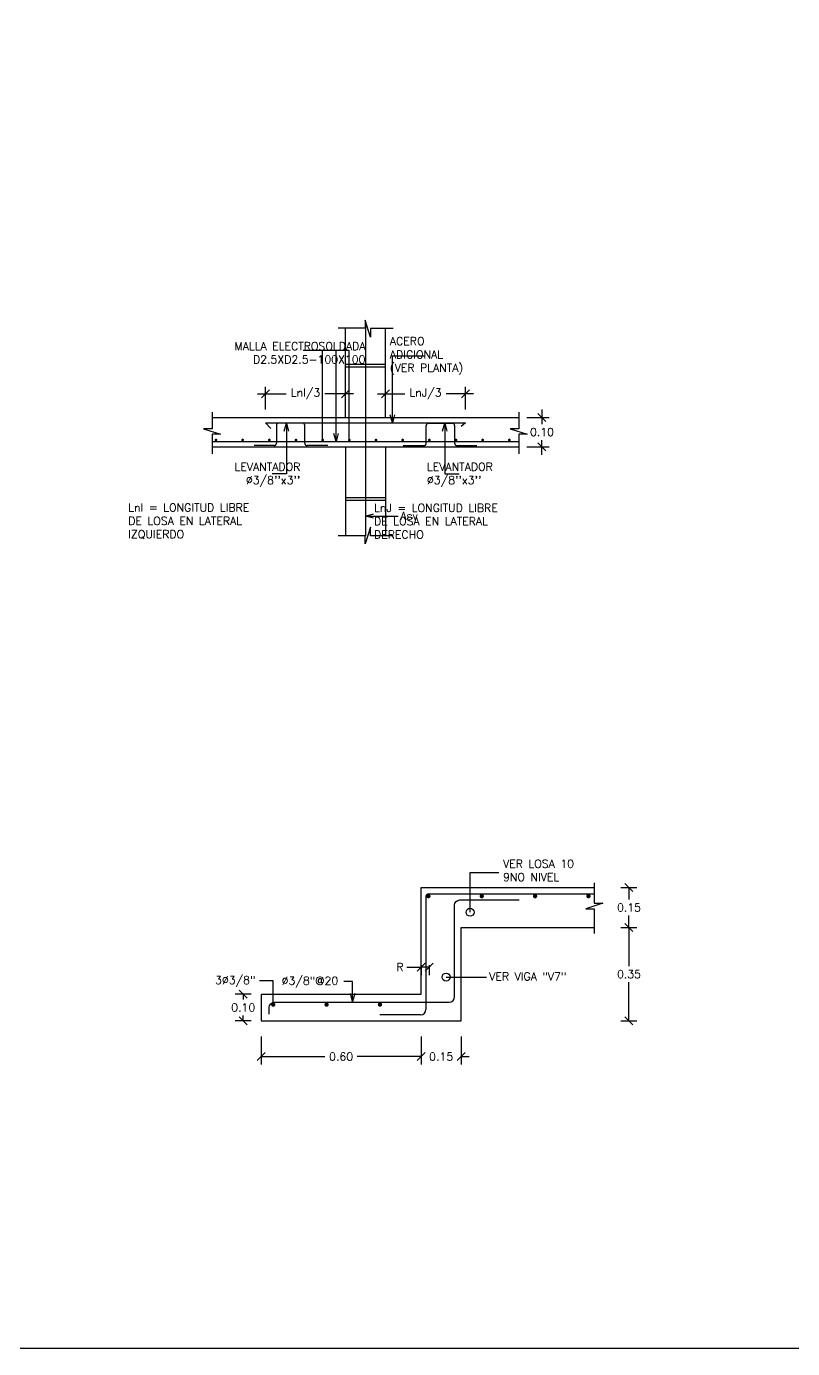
# Model space of a CAD drawing. Header units: metres. Extents: x -44 to 358, y -286 to 66.
# Drawn here: x 22.732 to 25.604, y 0 to 4.957 of the extents above; entities that cross this region are included whole.
import ezdxf

# ---------------------------------------------------------------- set-up
doc = ezdxf.new("R2010")
doc.units = ezdxf.units.M
doc.header["$LTSCALE"] = 0.3
doc.header["$PDMODE"] = 3
for name, pattern in [('CONTINU', [0]), ('CONTINUA', [0]), ('HIDDEN', [9.525, 6.35, -3.175])]:
    doc.linetypes.add(name, pattern=pattern)
for name, color, linetype in [('ACERO', 5, 'Continuous'), ('BP', 3, 'Continuous'), ('DIMTEXTO', 4, 'Continuous'), ('SECCION', 1, 'Continuous'), ('VIGA-LOSA', 1, 'Continuous')]:
    doc.layers.add(name, color=color, linetype=linetype)
doc.styles.add('RomanS', font='romans.shx')
doc.styles.add('SMPLEX', font='simplex.shx')
doc.dimstyles.new('D-15', dxfattribs={"dimscale": 0.15, "dimtxt": 0.2, "dimasz": 0.2, "dimexe": 0.18, "dimexo": 0.2, "dimgap": 0.1, "dimtad": 0, "dimtih": 1, "dimtoh": 1, "dimzin": 0, "dimdsep": 46, "dimtxsty": 'SMPLEX', "dimblk": 'OBLIQUE', "dimcen": 0.09, "dimdle": 0.2, "dimclrd": 4, "dimclre": 4, "dimclrt": 4, "dimadec": 0, "dimazin": 0, "dimtfac": 1, "dimtofl": 0, "dimtmove": 0, "dimatfit": 3, "dimldrblk": 'OPEN30', "dimfxl": 1, "dimtolj": 1, "dimtzin": 0, "dimarcsym": 0})
doc.dimstyles.new('DIM-15', dxfattribs={"dimscale": 0.15, "dimtxt": 0.2, "dimasz": 0.2, "dimexe": 0.2, "dimexo": 0.1, "dimgap": 0.1, "dimtad": 0, "dimtih": 1, "dimtoh": 1, "dimzin": 0, "dimdsep": 46, "dimtxsty": 'RomanS', "dimblk1": 'OBLIQUE', "dimblk2": 'OBLIQUE', "dimsah": 1, "dimcen": 0.09, "dimclrd": 4, "dimclre": 4, "dimclrt": 4, "dimadec": 0, "dimazin": 0, "dimtfac": 1, "dimtofl": 0, "dimtmove": 1, "dimatfit": 3, "dimldrblk": 'OBLIQUE', "dimfxl": 0.2, "dimfxlon": 1, "dimtolj": 1, "dimtzin": 0, "dimarcsym": 0})

# ---------------------------------------------------------------- blocks, each defined once
blk = doc.blocks.new('_OBLIQUE')
at = {"color": 0, "linetype": 'ByBlock'}
blk.add_line((-0.5, -0.5), (0.5, 0.5), dxfattribs=at)
blk = doc.blocks.new('_Open30')
at = {"color": 0, "lineweight": -2}
for p, q in [((-1, 0.27), (0, 0)), ((0, 0), (-1, -0.27)), ((0, 0), (-1, 0))]:
    blk.add_line(p, q, dxfattribs=at)
blk = doc.blocks.new('*D11')
at = {"layer": 'DEFPOINTS', "color": 0, "transparency": 16777216}
for p in [(30.6803, 3.9833), (30.6803, 3.8733), (30.7667, 3.8733)]:
    blk.add_point(p, dxfattribs=at)
at = {"layer": 'DIMTEXTO', "color": 4, "lineweight": -2, "transparency": 16777216}
for p, q in [((30.7103, 3.9833), (30.7937, 3.9833)), ((30.7667, 4.0133), (30.7667, 3.9583)), ((30.7103, 3.8733), (30.7937, 3.8733)), ((30.7667, 3.8433), (30.7667, 3.8983))]:
    blk.add_line(p, q, dxfattribs=at)
at = {"layer": 'DIMTEXTO', "color": 4, "lineweight": -2, "transparency": 16777216, "xscale": 0.03, "yscale": 0.03, "zscale": 0.03}
for p, rotation in [((30.7667, 3.9833), 90), ((30.7667, 3.8733), 270)]:
    blk.add_blockref('_OBLIQUE', p, dxfattribs=dict(at, rotation=rotation))
at = {"layer": 'DIMTEXTO', "color": 4, "transparency": 16777216, "insert": (30.7667, 3.9283), "char_height": 0.03, "attachment_point": 5, "style": 'SMPLEX'}
blk.add_mtext('\\A1;0.10', dxfattribs=at)
blk = doc.blocks.new('*D12')
at = {"layer": 'DEFPOINTS', "color": 0, "transparency": 16777216}
for p in [(29.7303, 4.071), (29.7303, 3.9833), (30.0303, 3.9833)]:
    blk.add_point(p, dxfattribs=at)
at = {"layer": 'DIMTEXTO', "color": 4, "lineweight": -2, "transparency": 16777216}
for p, q in [((29.7003, 4.071), (29.8081, 4.071)), ((29.7303, 4.0133), (29.7303, 4.098)), ((30.0603, 4.071), (29.9524, 4.071)), ((30.0303, 4.0133), (30.0303, 4.098))]:
    blk.add_line(p, q, dxfattribs=at)
at = {"layer": 'DIMTEXTO', "color": 4, "lineweight": -2, "transparency": 16777216, "xscale": 0.03, "yscale": 0.03, "zscale": 0.03, "rotation": 180}
blk.add_blockref('_OBLIQUE', (29.7303, 4.071), dxfattribs=at)
at = {"layer": 'DIMTEXTO', "color": 4, "lineweight": -2, "transparency": 16777216, "xscale": 0.03, "yscale": 0.03, "zscale": 0.03}
blk.add_blockref('_OBLIQUE', (30.0303, 4.071), dxfattribs=at)
at = {"layer": 'DIMTEXTO', "color": 4, "transparency": 16777216, "insert": (29.8803, 4.071), "char_height": 0.03, "attachment_point": 5, "style": 'SMPLEX'}
blk.add_mtext('\\A1;LnI/3', dxfattribs=at)
blk = doc.blocks.new('_DotBlank')
at = {"color": 0, "linetype": 'ByBlock', "lineweight": -2}
blk.add_line((-0.5, 0), (-1, 0), dxfattribs=at)
blk.add_circle((0, 0), 0.5, dxfattribs=at)
blk = doc.blocks.new('*D10')
at = {"layer": 'DEFPOINTS', "color": 0, "transparency": 16777216}
for p in [(30.4803, 4.071), (30.1803, 3.9833), (30.4803, 3.9833)]:
    blk.add_point(p, dxfattribs=at)
at = {"layer": 'DIMTEXTO', "color": 4, "lineweight": -2, "transparency": 16777216}
for p, q in [((30.1503, 4.071), (30.2524, 4.071)), ((30.1803, 4.0133), (30.1803, 4.098)), ((30.5103, 4.071), (30.4081, 4.071)), ((30.4803, 4.0133), (30.4803, 4.098))]:
    blk.add_line(p, q, dxfattribs=at)
at = {"layer": 'DIMTEXTO', "color": 4, "lineweight": -2, "transparency": 16777216, "xscale": 0.03, "yscale": 0.03, "zscale": 0.03, "rotation": 180}
blk.add_blockref('_OBLIQUE', (30.1803, 4.071), dxfattribs=at)
at = {"layer": 'DIMTEXTO', "color": 4, "lineweight": -2, "transparency": 16777216, "xscale": 0.03, "yscale": 0.03, "zscale": 0.03}
blk.add_blockref('_OBLIQUE', (30.4803, 4.071), dxfattribs=at)
at = {"layer": 'DIMTEXTO', "color": 4, "transparency": 16777216, "insert": (30.3303, 4.071), "char_height": 0.03, "attachment_point": 5, "style": 'SMPLEX'}
blk.add_mtext('\\A1;LnJ/3', dxfattribs=at)
blk = doc.blocks.new('*D215')
at = {"layer": 'DEFPOINTS', "color": 0, "transparency": 16777216}
for p in [(24.2122, 1.4522), (24.2428, 1.4522), (24.2122, 1.4302)]:
    blk.add_point(p, dxfattribs=at)
at = {"layer": 'DIMTEXTO', "color": 4, "lineweight": -2, "transparency": 16777216}
for p, q in [((24.158, 1.4302), (24.2122, 1.4302)), ((24.2122, 1.4372), (24.2122, 1.4002)), ((24.2428, 1.4302), (24.2122, 1.4302)), ((24.2428, 1.4372), (24.2428, 1.4002))]:
    blk.add_line(p, q, dxfattribs=at)
at = {"layer": 'DIMTEXTO', "color": 4, "lineweight": -2, "transparency": 16777216, "xscale": 0.03, "yscale": 0.03, "zscale": 0.03, "rotation": 180}
blk.add_blockref('_OBLIQUE', (24.2122, 1.4302), dxfattribs=at)
at = {"layer": 'DIMTEXTO', "color": 4, "lineweight": -2, "transparency": 16777216, "xscale": 0.03, "yscale": 0.03, "zscale": 0.03}
blk.add_blockref('_OBLIQUE', (24.2428, 1.4302), dxfattribs=at)
at = {"layer": 'DIMTEXTO', "color": 4, "transparency": 16777216, "insert": (24.133, 1.4302), "char_height": 0.03, "attachment_point": 5, "style": 'RomanS'}
blk.add_mtext('\\A1;R', dxfattribs=at)
blk = doc.blocks.new('*D216')
at = {"layer": 'DEFPOINTS', "color": 0, "transparency": 16777216}
for p in [(24.912, 1.7288), (24.8607, 1.5788), (24.9913, 1.5788)]:
    blk.add_point(p, dxfattribs=at)
at = {"layer": 'DIMTEXTO', "color": 4, "lineweight": -2, "transparency": 16777216}
for p, q in [((24.9613, 1.7288), (25.0213, 1.7288)), ((24.9913, 1.7288), (24.9913, 1.6838)), ((24.9913, 1.5788), (24.9913, 1.6238)), ((24.9613, 1.5788), (25.0213, 1.5788))]:
    blk.add_line(p, q, dxfattribs=at)
at = {"layer": 'DIMTEXTO', "color": 4, "lineweight": -2, "transparency": 16777216, "xscale": 0.03, "yscale": 0.03, "zscale": 0.03}
for p, rotation in [((24.9913, 1.7288), 90), ((24.9913, 1.5788), 270)]:
    blk.add_blockref('_OBLIQUE', p, dxfattribs=dict(at, rotation=rotation))
at = {"layer": 'DIMTEXTO', "color": 4, "transparency": 16777216, "insert": (24.9913, 1.6538), "char_height": 0.03, "attachment_point": 5, "style": 'RomanS'}
blk.add_mtext('\\A1;0.15', dxfattribs=at)
blk = doc.blocks.new('*D217')
at = {"layer": 'DEFPOINTS', "color": 0, "transparency": 16777216}
for p in [(24.8606, 1.5788), (24.8564, 1.2288), (24.9913, 1.2288)]:
    blk.add_point(p, dxfattribs=at)
at = {"layer": 'DIMTEXTO', "color": 4, "lineweight": -2, "transparency": 16777216}
for p, q in [((24.9613, 1.5788), (25.0213, 1.5788)), ((24.9913, 1.5788), (24.9913, 1.4338)), ((24.9913, 1.2288), (24.9913, 1.3738)), ((24.9613, 1.2288), (25.0213, 1.2288))]:
    blk.add_line(p, q, dxfattribs=at)
at = {"layer": 'DIMTEXTO', "color": 4, "lineweight": -2, "transparency": 16777216, "xscale": 0.03, "yscale": 0.03, "zscale": 0.03}
for p, rotation in [((24.9913, 1.5788), 90), ((24.9913, 1.2288), 270)]:
    blk.add_blockref('_OBLIQUE', p, dxfattribs=dict(at, rotation=rotation))
at = {"layer": 'DIMTEXTO', "color": 4, "transparency": 16777216, "insert": (24.9913, 1.4038), "char_height": 0.03, "attachment_point": 5, "style": 'RomanS'}
blk.add_mtext('\\A1;0.35', dxfattribs=at)
blk = doc.blocks.new('*D218')
at = {"layer": 'DEFPOINTS', "color": 0, "transparency": 16777216}
for p in [(24.2122, 1.2288), (24.3622, 1.2288), (24.3622, 1.0948)]:
    blk.add_point(p, dxfattribs=at)
at = {"layer": 'DIMTEXTO', "color": 4, "lineweight": -2, "transparency": 16777216}
for p, q in [((24.2122, 1.1698), (24.2122, 1.0648)), ((24.3622, 1.1698), (24.3622, 1.0648)), ((24.2122, 1.0948), (24.1822, 1.0948)), ((24.3622, 1.0948), (24.3922, 1.0948))]:
    blk.add_line(p, q, dxfattribs=at)
at = {"layer": 'DIMTEXTO', "color": 4, "lineweight": -2, "transparency": 16777216, "xscale": 0.03, "yscale": 0.03, "zscale": 0.03}
blk.add_blockref('_OBLIQUE', (24.2122, 1.0948), dxfattribs=at)
at = {"layer": 'DIMTEXTO', "color": 4, "lineweight": -2, "transparency": 16777216, "xscale": 0.03, "yscale": 0.03, "zscale": 0.03, "rotation": 180}
blk.add_blockref('_OBLIQUE', (24.3622, 1.0948), dxfattribs=at)
at = {"layer": 'DIMTEXTO', "color": 4, "transparency": 16777216, "insert": (24.2872, 1.0948), "char_height": 0.03, "attachment_point": 5, "style": 'RomanS'}
blk.add_mtext('\\A1;0.15', dxfattribs=at)
blk = doc.blocks.new('*D219')
at = {"layer": 'DEFPOINTS', "color": 0, "linetype": 'Continuous', "transparency": 16777216}
for p in [(23.545, 1.3288), (23.6122, 1.3288), (23.6122, 1.2288)]:
    blk.add_point(p, dxfattribs=at)
at = {"layer": 'DIMTEXTO', "color": 4, "linetype": 'Continuous', "lineweight": -2, "transparency": 16777216}
for p, q in [((23.575, 1.3288), (23.515, 1.3288)), ((23.545, 1.3288), (23.545, 1.3088)), ((23.545, 1.2288), (23.545, 1.2488)), ((23.575, 1.2288), (23.515, 1.2288))]:
    blk.add_line(p, q, dxfattribs=at)
at = {"layer": 'DIMTEXTO', "color": 4, "linetype": 'Continuous', "lineweight": -2, "transparency": 16777216, "xscale": 0.03, "yscale": 0.03, "zscale": 0.03}
for p, rotation in [((23.545, 1.3288), 90), ((23.545, 1.2288), 270)]:
    blk.add_blockref('_OBLIQUE', p, dxfattribs=dict(at, rotation=rotation))
at = {"layer": 'DIMTEXTO', "color": 4, "linetype": 'Continuous', "lineweight": 0, "transparency": 16777216, "insert": (23.545, 1.2788), "char_height": 0.03, "attachment_point": 5, "style": 'RomanS'}
blk.add_mtext('\\A1;0.10', dxfattribs=at)
blk = doc.blocks.new('*D527')
at = {"layer": 'DEFPOINTS', "color": 0, "transparency": 16777216}
for p in [(23.6122, 1.2288), (24.2122, 1.2288), (23.6122, 1.0948)]:
    blk.add_point(p, dxfattribs=at)
at = {"layer": 'DIMTEXTO', "color": 4, "lineweight": -2, "transparency": 16777216}
for p, q in [((23.6122, 1.1698), (23.6122, 1.0648)), ((24.2122, 1.1698), (24.2122, 1.0648)), ((23.6122, 1.0948), (23.8514, 1.0948)), ((24.2122, 1.0948), (23.9729, 1.0948))]:
    blk.add_line(p, q, dxfattribs=at)
at = {"layer": 'DIMTEXTO', "color": 4, "lineweight": -2, "transparency": 16777216, "xscale": 0.03, "yscale": 0.03, "zscale": 0.03, "rotation": 180}
blk.add_blockref('_OBLIQUE', (23.6122, 1.0948), dxfattribs=at)
at = {"layer": 'DIMTEXTO', "color": 4, "lineweight": -2, "transparency": 16777216, "xscale": 0.03, "yscale": 0.03, "zscale": 0.03}
blk.add_blockref('_OBLIQUE', (24.2122, 1.0948), dxfattribs=at)
at = {"layer": 'DIMTEXTO', "color": 4, "transparency": 16777216, "insert": (23.9122, 1.0948), "char_height": 0.03, "attachment_point": 5, "style": 'RomanS'}
blk.add_mtext('\\A1;0.60', dxfattribs=at)
blk = doc.blocks.new('A$C17E72576')
at = {"layer": 'ACERO'}
for p, q in [((30.1053, 4.342), (30.1053, 3.5395)), ((29.7303, 3.9633), (30.4803, 3.9633)), ((29.7303, 3.9633), (29.7506, 3.9416)), ((30.4803, 3.9633), (30.4638, 3.9494))]:
    blk.add_line(p, q, dxfattribs=at)
at = {"layer": 'ACERO', "color": 6}
blk.add_line((29.5303, 3.8933), (30.6804, 3.8933), dxfattribs=at)
at = {"layer": 'ACERO', "color": 2, "linetype": 'HIDDEN'}
for points in [[(29.9641, 3.8776), (29.886, 3.8776, -0.414214), (29.8775, 3.8861), (29.8775, 3.9534, 0.414214), (29.869, 3.9619), (29.7798, 3.9619, 0.414214), (29.7713, 3.9534), (29.7713, 3.8861, -0.414214), (29.7628, 3.8776), (29.6879, 3.8776)], [(30.2465, 3.8776), (30.3245, 3.8776, 0.414214), (30.333, 3.8861), (30.333, 3.9534, -0.414214), (30.3415, 3.9619), (30.4307, 3.9619, -0.414214), (30.4392, 3.9534), (30.4392, 3.8861, 0.414214), (30.4477, 3.8776), (30.5226, 3.8776)]]:
    blk.add_lwpolyline(points, format="xyb", dxfattribs=at)
at = {"layer": 'ACERO', "color": 6, "const_width": 0.005}
for points in [[(29.542, 3.8987, 1), (29.547, 3.8987, 1)], [(29.642, 3.8987, 1), (29.647, 3.8987, 1)], [(29.742, 3.8987, 1), (29.747, 3.8987, 1)], [(29.842, 3.8987, 1), (29.847, 3.8987, 1)], [(29.942, 3.8987, 1), (29.947, 3.8987, 1)], [(30.042, 3.8987, 1), (30.047, 3.8987, 1)], [(30.142, 3.8987, 1), (30.147, 3.8987, 1)], [(30.242, 3.8987, 1), (30.247, 3.8987, 1)], [(30.342, 3.8987, 1), (30.347, 3.8987, 1)], [(30.442, 3.8987, 1), (30.447, 3.8987, 1)], [(30.542, 3.8987, 1), (30.547, 3.8987, 1)], [(30.642, 3.8987, 1), (30.647, 3.8987, 1)]]:
    blk.add_lwpolyline(points, format="xyb", close=True, dxfattribs=at)
at = {"layer": 'DIMTEXTO'}
for p, q in [((30.0445, 4.2341), (29.8709, 4.2341)), ((29.9445, 3.8987), (29.9445, 4.2341)), ((30.0445, 3.8987), (30.0445, 4.2341))]:
    blk.add_line(p, q, dxfattribs=at)
at = {"layer": 'DIMTEXTO', "color": 8}
for p, q in [((30.0303, 4.1833), (30.1803, 4.1833)), ((30.0303, 4.1733), (30.1803, 4.1733)), ((30.0303, 3.6833), (30.1803, 3.6833)), ((30.0303, 3.6733), (30.1803, 3.6733))]:
    blk.add_line(p, q, dxfattribs=at)
at = {"layer": 'DIMTEXTO', "color": 3}
for points in [[(30.2094, 4.3171), (30.1237, 4.3171), (30.1237, 4.2844), (30.1033, 4.348), (30.1033, 4.3172), (30.003, 4.3172)], [(29.5303, 4.0032), (29.5303, 3.9402), (29.4976, 3.9402), (29.5612, 3.9199), (29.5304, 3.9199), (29.5304, 3.8468)], [(30.6803, 4.0032), (30.6803, 3.9402), (30.6476, 3.9402), (30.7112, 3.9199), (30.6804, 3.9199), (30.6804, 3.8468)], [(30.2094, 3.5395), (30.1237, 3.5395), (30.1237, 3.5721), (30.1033, 3.5086), (30.1033, 3.5394), (30.003, 3.5394)]]:
    blk.add_lwpolyline(points, dxfattribs=at)
at = {"layer": 'VIGA-LOSA'}
for p, q in [((30.0303, 3.9833), (30.0303, 4.3172)), ((30.1803, 3.9833), (30.1803, 4.3171)), ((29.5303, 3.9833), (30.6803, 3.9833)), ((29.5303, 3.8733), (30.6803, 3.8733)), ((30.0303, 3.8733), (30.0303, 3.5394)), ((30.1803, 3.8733), (30.1803, 3.5395))]:
    blk.add_line(p, q, dxfattribs=at)
at = {"layer": 'DIMTEXTO', "color": 4, "char_height": 0.03, "attachment_point": 5, "style": 'SMPLEX'}
for s, insert in [('\\A1;\\pxqr;MALLA ELECTROSOLDADA\\PD2.5XD2.5-100X100', (29.8595, 4.2253)), ('\\A1;\\pxql;ACERO\\PADICIONAL\\P(VER PLANTA)', (30.3342, 4.2142)), ("\\pxqr;LEVANTADOR \\P%%C3/8''x3''", (29.7273, 3.7681)), ("\\pxql;LEVANTADOR \\P%%C3/8''x3''", (30.4692, 3.7681)), ('\\pxql;LnI = LONGITUD LIBRE\\PDE LOSA EN LATERAL\\PIZQUIERDO', (29.4426, 3.5937)), ('\\pxql;LnJ = LONGITUD LIBRE\\PDE LOSA EN LATERAL\\PDERECHO', (30.3692, 3.5937)), ('\\A1;Asv', (30.2689, 3.6138))]:
    blk.add_mtext(s, dxfattribs=dict(at, insert=insert))
at = {"layer": 'DIMTEXTO'}
dim = blk.add_linear_dim(base=(29.7303, 4.071), p1=(30.0303, 3.9833), p2=(29.7303, 3.9833), text='LnI/3', dimstyle='D-15', override={"dimldrblk": 'DotBlank'}, dxfattribs=at)
dim.commit()
dim.dimension.update_dxf_attribs({"geometry": '*D12', "text_midpoint": (29.8803, 4.071)})
dim = blk.add_linear_dim(base=(30.4803, 4.071), p1=(30.1803, 3.9833), p2=(30.4803, 3.9833), angle=180, text='LnJ/3', dimstyle='D-15', override={"dimldrblk": 'DotBlank'}, dxfattribs=at)
dim.commit()
dim.dimension.update_dxf_attribs({"geometry": '*D10', "text_midpoint": (30.3303, 4.071)})
dim = blk.add_linear_dim(base=(30.7667, 3.8733), p1=(30.6803, 3.9833), p2=(30.6803, 3.8733), angle=90, text='0.10', dimstyle='D-15', dxfattribs=at)
dim.commit()
dim.dimension.update_dxf_attribs({"geometry": '*D11', "text_midpoint": (30.7667, 3.9283)})
for points in [[(29.9946, 3.8933), (29.9946, 4.2341)], [(30.2061, 3.9633), (30.2061, 4.2142), (30.3257, 4.2142)], [(29.8085, 3.9619), (29.8085, 3.7712), (29.7547, 3.7712)], [(30.402, 3.9619), (30.402, 3.7712), (30.4559, 3.7712)], [(30.1053, 3.613), (30.2273, 3.613)]]:
    blk.add_leader(points, dimstyle='D-15', override={"dimgap": 0.1, "dimtad": 0}, dxfattribs=at)

msp = doc.modelspace()

# ---------------------------------------------------------------- linework, layer by layer
at = {"layer": 'ACERO'}
for p, q in [((24.2301874, 1.6948676), (24.2301874, 1.2711926)), ((24.2401874, 1.7048676), (24.8606998, 1.7048676)), ((24.2101874, 1.2511926), (24.056753, 1.2511926))]:
    msp.add_line(p, q, dxfattribs=at)
at = {"layer": 'ACERO', "const_width": 0.008064}
for points in [[(24.2433775, 1.6963012, -1), (24.2353135, 1.6963012, -1)], [(24.4433775, 1.6963012, -1), (24.4353135, 1.6963012, -1)], [(24.6433775, 1.6963012, -1), (24.6353135, 1.6963012, -1)], [(24.8433775, 1.6963012, -1), (24.8353135, 1.6963012, -1)], [(23.6617733, 1.2895167, -1), (23.6537093, 1.2895167, -1)], [(23.8617733, 1.2895167, -1), (23.8537093, 1.2895167, -1)], [(24.0617733, 1.2895167, -1), (24.0537093, 1.2895167, -1)]]:
    msp.add_lwpolyline(points, format="xyb", close=True, dxfattribs=at)
at = {"layer": 'ACERO'}
msp.add_lwpolyline([(23.6421624, 1.2537756), (23.6421624, 1.2787756, -0.414213562), (23.6621624, 1.2987756), (24.3174621, 1.2987756, 0.414213562), (24.3374621, 1.3187756), (24.3374621, 1.6622083, -0.414213562), (24.3574621, 1.6822083), (24.5797395, 1.6822083)], format="xyb", dxfattribs=at)
for centre, radius, start, end in [((24.2401874, 1.6948676), 0.01, 90, 180), ((24.2101874, 1.2711926), 0.02, 270, 0)]:
    msp.add_arc(centre, radius, start, end, dxfattribs=at)
at = {"layer": 'BP', "linetype": 'CONTINUA', "ltscale": 5}
msp.add_lwpolyline([(0, 37.6335309), (50.8625687, 37.6335309), (50.8625687, 0), (0, 0)], close=True, dxfattribs=at)
msp.add_lwpolyline([(0, 37.6335309), (50.8625687, 37.6335309), (50.8625687, 0), (0, 0)], close=True, dxfattribs=at)
at = {"layer": 'DIMTEXTO', "color": 3}
msp.add_lwpolyline([(24.8606998, 1.7464688), (24.8606998, 1.66975), (24.8933193, 1.66975), (24.8297702, 1.6494138), (24.8605986, 1.6494138), (24.8605986, 1.5562513)], dxfattribs=at)
at = {"layer": 'DIMTEXTO'}
msp.add_lwpolyline([(23.6577413, 1.2895167), (23.6577413, 1.37913), (23.6064413, 1.37913)], dxfattribs=at)
at = {"layer": 'SECCION', "color": 1, "linetype": 'CONTINU', "ltscale": 0.025}
for p, q in [((24.2121624, 1.3287756), (24.2121624, 1.7287756)), ((24.2121624, 1.7287756), (24.8606998, 1.7287756)), ((24.3621624, 1.2287756), (24.3621624, 1.5787756)), ((24.3621624, 1.5787756), (24.8606998, 1.5787756)), ((23.6121624, 1.3287756), (23.6121624, 1.2287756)), ((23.6121624, 1.3287756), (24.2121624, 1.3287756)), ((23.6121624, 1.2287756), (24.3621624, 1.2287756))]:
    msp.add_line(p, q, dxfattribs=at)

# ---------------------------------------------------------------- block references
msp.add_blockref('A$C17E72576', (-6.101637, -0.4917031))

# ---------------------------------------------------------------- texts
at = {"layer": 'DIMTEXTO', "char_height": 0.03, "attachment_point": 4, "style": 'RomanS'}
for s, insert in [('VER LOSA 10\\P9NO NIVEL', (24.5191324, 1.7928383)), ('3%%C3/8"', (23.4394861, 1.3766816)), ('%%C3/8"@20', (23.6891953, 1.3741865)), ('VER VIGA "V7"', (24.4673292, 1.3956355))]:
    msp.add_mtext(s, dxfattribs=dict(at, insert=insert))

# ---------------------------------------------------------------- dimensions: what is measured, and where the dimension line sits
at = {"layer": 'DIMTEXTO'}
for base, p1, p2, picture, middle in [((24.9913476, 1.5787756), (24.9120159, 1.7287756), (24.8606998, 1.5787756), '*D216', (24.9913476, 1.6537756)), ((24.9913476, 1.2287756), (24.8605986, 1.5787756), (24.856435, 1.2287756), '*D217', (24.9913476, 1.4037756))]:
    dim = msp.add_linear_dim(base=base, p1=p1, p2=p2, angle=90, dimstyle='DIM-15', dxfattribs=at)
    dim.commit()
    dim.dimension.update_dxf_attribs({"geometry": picture, "text_midpoint": middle})
dim = msp.add_linear_dim(base=(24.2121624, 1.4302361), p1=(24.2427878, 1.4521938), p2=(24.2121624, 1.4521938), angle=180, text='R', dimstyle='DIM-15', dxfattribs=at)
dim.commit()
dim.dimension.update_dxf_attribs({"geometry": '*D215', "text_midpoint": (24.1329658, 1.4302361), "dimtype": 160})
at = {"layer": 'DIMTEXTO', "linetype": 'Continuous', "lineweight": 0}
dim = msp.add_linear_dim(base=(23.5450331, 1.3287756), p1=(23.6121624, 1.2287756), p2=(23.6121624, 1.3287756), angle=90, dimstyle='DIM-15', dxfattribs=at)
dim.commit()
dim.dimension.update_dxf_attribs({"geometry": '*D219', "text_midpoint": (23.5450331, 1.2787756)})
at = {"layer": 'DIMTEXTO'}
for base, p2, picture, middle in [((23.6121624, 1.094786), (23.6121624, 1.2287756), '*D527', (23.9121624, 1.094786)), ((24.3621624, 1.094786), (24.3621624, 1.2287756), '*D218', (24.2871624, 1.094786))]:
    dim = msp.add_linear_dim(base=base, p1=(24.2121624, 1.2287756), p2=p2, angle=0, dimstyle='DIM-15', override={"dimfxl": 0.5, "dimfxlon": 1}, dxfattribs=at)
    dim.commit()
    dim.dimension.update_dxf_attribs({"geometry": picture, "text_midpoint": middle})

# ---------------------------------------------------------------- leaders
at = {"layer": 'DIMTEXTO', "linetype": 'Continuous', "lineweight": 0}
for points in [[(24.3954793, 1.6359589), (24.3954793, 1.785299), (24.5030077, 1.785299)], [(24.3058077, 1.3930838), (24.4575168, 1.3930838)]]:
    msp.add_leader(points, dimstyle='D-15', override={"dimldrblk": 'DotBlank'}, dxfattribs=at)
msp.add_leader([(23.9551084, 1.3016214), (23.9551084, 1.3766348), (23.9218648, 1.3766348)], dimstyle='D-15', dxfattribs=at)

doc.saveas('drawing.dxf')
